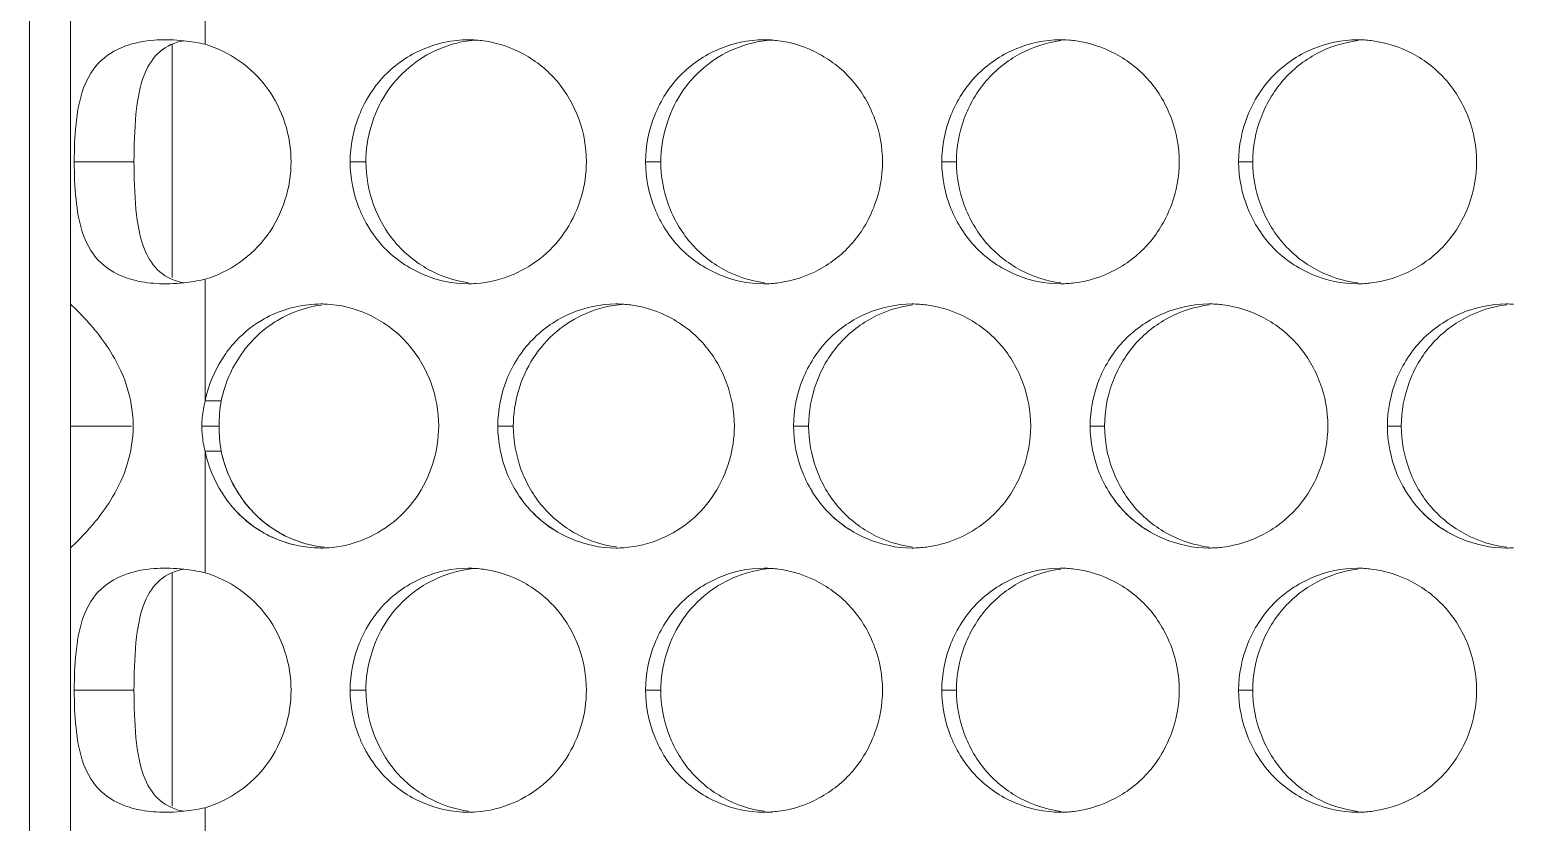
# Model space of a CAD drawing. Header units: millimetres. Extents: x 1177 to 4147, y 93 to 2194.
# Drawn here: x 1597.49 to 1633.95, y 1609.16 to 1628.65 of the extents above; entities that cross this region are included whole.
import ezdxf

# ---------------------------------------------------------------- set-up
doc = ezdxf.new("R2010")
doc.units = ezdxf.units.MM
doc.header["$LTSCALE"] = 0.1
doc.layers.get('0').update_dxf_attribs({"lineweight": 13})
doc.layers.add('标注', color=251, linetype='Continuous', lineweight=9)

msp = doc.modelspace()

# ---------------------------------------------------------------- linework, layer by layer
for p, q in [((1597.49, 1344.895), (1597.49, 1918.895)), ((1601.804, 1628.287), (1601.804, 1631.274)), ((1598.49, 1621.904), (1598.49, 1628.895)), ((1601.804, 1619.526), (1601.804, 1622.512)), ((1598.49, 1621.904), (1598.49, 1615.905)), ((1598.49, 1621.904), (1598.49, 1615.905)), ((1601.804, 1615.296), (1601.804, 1618.283)), ((1601.804, 1615.296), (1601.804, 1618.283)), ((1598.49, 1348.895), (1598.49, 1615.905)), ((1598.49, 1608.914), (1598.49, 1615.905)), ((1601.804, 1606.534), (1601.804, 1609.522)), ((1601.804, 1606.535), (1601.804, 1609.522))]:
    msp.add_line(p, q)
msp.add_arc((1812.49, 1686.895), 196.75, 204.56225, 43.01001)
at = {"layer": '标注'}
for p, q in [((1600.99, 1628.287), (1600.99, 1622.553)), ((1600.054, 1625.4), (1598.586, 1625.4)), ((1605.754, 1625.4), (1605.365, 1625.4)), ((1605.754, 1625.4), (1605.365, 1625.4)), ((1613.002, 1625.4), (1612.627, 1625.4)), ((1620.268, 1625.4), (1619.907, 1625.4)), ((1627.551, 1625.4), (1627.203, 1625.4)), ((1602.199, 1619.526), (1601.804, 1619.526)), ((1602.199, 1619.526), (1601.804, 1619.526)), ((1599.99, 1618.904), (1598.49, 1618.904)), ((1599.99, 1618.904), (1598.49, 1618.904)), ((1602.145, 1618.904), (1601.723, 1618.904)), ((1602.145, 1618.904), (1601.723, 1618.904)), ((1609.376, 1618.904), (1608.994, 1618.904)), ((1609.376, 1618.904), (1608.994, 1618.904)), ((1616.633, 1618.904), (1616.265, 1618.904)), ((1616.633, 1618.904), (1616.265, 1618.904)), ((1623.907, 1618.904), (1623.553, 1618.904)), ((1623.907, 1618.904), (1623.553, 1618.904)), ((1631.199, 1618.904), (1630.858, 1618.904)), ((1631.199, 1618.904), (1630.858, 1618.904)), ((1602.199, 1618.283), (1601.804, 1618.283)), ((1602.199, 1618.283), (1601.804, 1618.283)), ((1600.99, 1615.296), (1600.99, 1609.563)), ((1600.054, 1612.409), (1598.586, 1612.409)), ((1605.754, 1612.409), (1605.365, 1612.409)), ((1605.754, 1612.409), (1605.365, 1612.409)), ((1613.002, 1612.409), (1612.627, 1612.409)), ((1620.268, 1612.409), (1619.907, 1612.409)), ((1627.551, 1612.409), (1627.203, 1612.409))]:
    msp.add_line(p, q, dxfattribs=at)
for centre, radius, start, end in [((1600.787, 1623.832), 4.569, 80.5968, 83.849), ((1600.764, 1623.691), 4.712, 77.2525, 80.6025), ((1608.267, 1625.71), 2.69, 85.8545, 89.9907), ((1608.267, 1625.71), 2.69, 85.8545, 89.9907), ((1608.263, 1625.646), 2.754, 82.091, 85.8551), ((1608.263, 1625.646), 2.754, 82.091, 85.8551), ((1615.536, 1625.698), 2.702, 86.0214, 89.9914), ((1615.532, 1625.636), 2.763, 82.4057, 86.0221), ((1622.823, 1625.686), 2.713, 86.1865, 89.9921), ((1622.819, 1625.627), 2.773, 82.7173, 86.1871), ((1630.126, 1625.676), 2.724, 86.3499, 89.9928), ((1630.122, 1625.619), 2.781, 83.026, 86.3504), ((1600.787, 1626.967), 4.569, 276.151, 279.4032), ((1600.764, 1627.108), 4.712, 279.3975, 282.7475), ((1608.267, 1625.09), 2.69, 270.0093, 274.1455), ((1608.267, 1625.09), 2.69, 270.0093, 274.1455), ((1615.536, 1625.101), 2.702, 270.0086, 273.9786), ((1615.532, 1625.163), 2.763, 273.9779, 277.5943), ((1622.823, 1625.113), 2.713, 270.0079, 273.8135), ((1622.819, 1625.172), 2.773, 273.8129, 277.2827), ((1630.126, 1625.124), 2.724, 270.0072, 273.6501), ((1630.122, 1625.181), 2.781, 273.6496, 276.974), ((1604.65, 1619.102), 2.802, 90.0177, 96.4449), ((1604.65, 1619.102), 2.802, 90.0177, 96.4449), ((1604.649, 1619.157), 2.747, 88.1301, 90.0018), ((1604.649, 1619.157), 2.747, 88.1301, 90.0018), ((1604.651, 1619.202), 2.702, 81.8471, 88.1347), ((1604.651, 1619.202), 2.702, 81.8471, 88.1347), ((1611.9, 1619.208), 2.696, 85.9382, 89.991), ((1611.9, 1619.208), 2.696, 85.9382, 89.991), ((1611.895, 1619.146), 2.759, 82.2487, 85.9388), ((1611.895, 1619.146), 2.759, 82.2487, 85.9388), ((1619.177, 1619.197), 2.708, 86.1042, 89.9918), ((1619.177, 1619.197), 2.708, 86.1042, 89.9918), ((1619.173, 1619.136), 2.768, 82.5618, 86.1048), ((1619.173, 1619.136), 2.768, 82.5618, 86.1048), ((1626.472, 1619.186), 2.719, 86.2684, 89.9925), ((1626.472, 1619.186), 2.719, 86.2684, 89.9925), ((1626.469, 1619.128), 2.777, 82.872, 86.269), ((1626.469, 1619.128), 2.777, 82.872, 86.269), ((1633.784, 1619.175), 2.729, 86.4309, 89.9931), ((1633.784, 1619.175), 2.729, 86.4309, 89.9931), ((1604.167, 1618.901), 2.444, 165.1989, 175.0623), ((1604.167, 1618.901), 2.444, 165.1989, 175.0623), ((1604.723, 1618.929), 2.979, 165.4586, 168.4449), ((1604.723, 1618.929), 2.979, 165.4586, 168.4449), ((1605.733, 1618.906), 3.588, 170.0517, 180.0201), ((1605.733, 1618.906), 3.588, 170.0517, 180.0201), ((1604.141, 1618.904), 2.418, 175.0848, 179.9974), ((1604.141, 1618.904), 2.418, 175.0848, 179.9974), ((1604.15, 1618.905), 2.428, 180.0174, 189.8517), ((1604.15, 1618.905), 2.428, 180.0174, 189.8517), ((1605.733, 1618.903), 3.588, 179.9799, 189.9483), ((1605.733, 1618.903), 3.588, 179.9799, 189.9483), ((1604.173, 1618.909), 2.451, 189.8577, 194.7995), ((1604.173, 1618.909), 2.451, 189.8577, 194.7995), ((1604.723, 1618.88), 2.979, 191.5551, 194.5414), ((1604.723, 1618.88), 2.979, 191.5551, 194.5414), ((1604.65, 1618.707), 2.802, 263.5551, 269.9823), ((1604.65, 1618.707), 2.802, 263.5551, 269.9823), ((1604.649, 1618.652), 2.747, 269.9982, 271.8699), ((1604.649, 1618.652), 2.747, 269.9982, 271.8699), ((1611.9, 1618.6), 2.696, 270.009, 274.0618), ((1611.9, 1618.6), 2.696, 270.009, 274.0618), ((1619.177, 1618.612), 2.708, 270.0082, 273.8958), ((1619.177, 1618.612), 2.708, 270.0082, 273.8958), ((1619.173, 1618.672), 2.768, 273.8952, 277.4382), ((1619.173, 1618.672), 2.768, 273.8952, 277.4382), ((1626.472, 1618.623), 2.719, 270.0075, 273.7316), ((1626.472, 1618.623), 2.719, 270.0075, 273.7316), ((1626.469, 1618.681), 2.777, 273.731, 277.128), ((1626.469, 1618.681), 2.777, 273.731, 277.128), ((1633.784, 1618.634), 2.729, 270.0069, 273.5691), ((1633.784, 1618.634), 2.729, 270.0069, 273.5691), ((1600.787, 1610.842), 4.569, 80.5968, 83.849), ((1600.764, 1610.701), 4.712, 77.2525, 80.6025), ((1608.267, 1612.719), 2.69, 85.8545, 89.9907), ((1608.267, 1612.719), 2.69, 85.8545, 89.9907), ((1608.263, 1612.655), 2.754, 82.091, 85.8551), ((1608.263, 1612.655), 2.754, 82.091, 85.8551), ((1615.536, 1612.707), 2.702, 86.0214, 89.9914), ((1615.532, 1612.646), 2.763, 82.4057, 86.0221), ((1622.823, 1612.696), 2.713, 86.1865, 89.9921), ((1622.819, 1612.637), 2.773, 82.7173, 86.1871), ((1630.126, 1612.685), 2.724, 86.3499, 89.9928), ((1630.122, 1612.628), 2.781, 83.026, 86.3504), ((1600.764, 1614.118), 4.712, 279.3975, 282.7475), ((1600.787, 1613.977), 4.569, 276.151, 279.4032), ((1608.267, 1612.099), 2.69, 270.0093, 274.1455), ((1608.267, 1612.099), 2.69, 270.0093, 274.1455), ((1615.536, 1612.111), 2.702, 270.0086, 273.9786), ((1615.532, 1612.173), 2.763, 273.9779, 277.5943), ((1622.823, 1612.122), 2.713, 270.0079, 273.8135), ((1622.819, 1612.182), 2.773, 273.8129, 277.2827), ((1630.126, 1612.133), 2.724, 270.0072, 273.6501), ((1630.122, 1612.19), 2.781, 273.6496, 276.974)]:
    msp.add_arc(centre, radius, start, end, dxfattribs=at)
msp.add_spline([(2027.49, 1819.182), (1864.296, 1806.369), (1766.772, 1737.15), (1658.757, 1615.796), (1597.49, 1595.163)], degree=3, dxfattribs=at)
for points, knots in [([(1599.826, 1628.238), (1599.583, 1628.148), (1599.114, 1627.861), (1598.865, 1627.373), (1598.783, 1627.119)], [0, 0, 0, 0, 0.492021, 1, 1, 1, 1]), ([(1600.826, 1628.399), (1600.735, 1628.399), (1600.397, 1628.387), (1600.058, 1628.324), (1599.826, 1628.238)], [0, 0, 0, 0, 0.267795, 1, 1, 1, 1]), ([(1601.27, 1628.375), (1601.061, 1628.337), (1600.65, 1628.155), (1600.412, 1627.782), (1600.329, 1627.589)], [0, 0, 0, 0, 0.503158, 1, 1, 1, 1]), ([(1601.276, 1628.375), (1601.163, 1628.387), (1601.013, 1628.397), (1600.863, 1628.399), (1600.826, 1628.399)], [0, 0, 0, 0, 0.755047, 1, 1, 1, 1]), ([(1603.915, 1625.4), (1603.915, 1626.034), (1603.512, 1627.326), (1602.401, 1628.112), (1601.804, 1628.287)], [0, 0, 0, 0, 0.504977, 1, 1, 1, 1]), ([(1607.544, 1628.168), (1607.281, 1628.056), (1606.782, 1627.75), (1606.016, 1626.871), (1605.754, 1625.979), (1605.754, 1625.4)], [0, 0, 0, 0, 0.248013, 0.497923, 1, 1, 1, 1]), ([(1607.544, 1628.168), (1607.281, 1628.056), (1606.782, 1627.75), (1606.016, 1626.871), (1605.754, 1625.979), (1605.754, 1625.4)], [0, 0, 0, 0, 0.248013, 0.497923, 1, 1, 1, 1]), ([(1611.173, 1625.4), (1611.173, 1625.758), (1611.042, 1626.476), (1610.504, 1627.419), (1609.667, 1628.098), (1608.987, 1628.326), (1608.642, 1628.374)], [0, 0, 0, 0, 0.253482, 0.504988, 0.753424, 1, 1, 1, 1]), ([(1611.173, 1625.4), (1611.173, 1625.758), (1611.042, 1626.476), (1610.504, 1627.419), (1609.667, 1628.098), (1608.987, 1628.326), (1608.642, 1628.374)], [0, 0, 0, 0, 0.253482, 0.504988, 0.753424, 1, 1, 1, 1]), ([(1614.797, 1628.168), (1614.533, 1628.056), (1614.033, 1627.75), (1613.266, 1626.871), (1613.002, 1625.979), (1613.002, 1625.4)], [0, 0, 0, 0, 0.248254, 0.498229, 1, 1, 1, 1]), ([(1618.449, 1625.4), (1618.449, 1625.759), (1618.316, 1626.48), (1617.773, 1627.425), (1616.929, 1628.104), (1616.244, 1628.329), (1615.897, 1628.376)], [0, 0, 0, 0, 0.253244, 0.50463, 0.753161, 1, 1, 1, 1]), ([(1622.832, 1628.377), (1622.484, 1628.333), (1621.796, 1628.11), (1620.947, 1627.431), (1620.401, 1626.483), (1620.268, 1625.76), (1620.268, 1625.4)], [0, 0, 0, 0, 0.246854, 0.49534, 0.746704, 1, 1, 1, 1]), ([(1625.742, 1625.4), (1625.742, 1625.76), (1625.608, 1626.484), (1625.06, 1627.432), (1624.209, 1628.11), (1623.52, 1628.333), (1623.17, 1628.377)], [0, 0, 0, 0, 0.253013, 0.504283, 0.752908, 1, 1, 1, 1]), ([(1630.135, 1628.379), (1629.784, 1628.336), (1629.092, 1628.115), (1628.237, 1627.437), (1627.686, 1626.487), (1627.551, 1625.761), (1627.551, 1625.4)], [0, 0, 0, 0, 0.247099, 0.495678, 0.74693, 1, 1, 1, 1]), ([(1633.052, 1625.4), (1633.052, 1625.761), (1632.917, 1626.488), (1632.364, 1627.438), (1631.506, 1628.116), (1630.811, 1628.336), (1630.46, 1628.379)], [0, 0, 0, 0, 0.252789, 0.503949, 0.752665, 1, 1, 1, 1]), ([(1600.329, 1627.589), (1600.192, 1627.27), (1600.075, 1626.526), (1600.054, 1625.791), (1600.054, 1625.4)], [0, 0, 0, 0, 0.47064, 1, 1, 1, 1]), ([(1606.214, 1627.52), (1606.013, 1627.312), (1605.785, 1626.99), (1605.625, 1626.637), (1605.589, 1626.547)], [0, 0, 0, 0, 0.747989, 1, 1, 1, 1]), ([(1606.214, 1627.52), (1606.013, 1627.312), (1605.785, 1626.99), (1605.625, 1626.637), (1605.589, 1626.547)], [0, 0, 0, 0, 0.747989, 1, 1, 1, 1]), ([(1598.783, 1627.119), (1598.701, 1626.862), (1598.607, 1626.286), (1598.586, 1625.708), (1598.586, 1625.4)], [0, 0, 0, 0, 0.466285, 1, 1, 1, 1]), ([(1598.586, 1625.4), (1598.586, 1625.091), (1598.607, 1624.513), (1598.701, 1623.937), (1598.783, 1623.68)], [0, 0, 0, 0, 0.533715, 1, 1, 1, 1]), ([(1600.054, 1625.4), (1600.054, 1625.009), (1600.075, 1624.274), (1600.192, 1623.529), (1600.329, 1623.21)], [0, 0, 0, 0, 0.52936, 1, 1, 1, 1]), ([(1601.804, 1622.512), (1602.401, 1622.687), (1603.512, 1623.473), (1603.915, 1624.765), (1603.915, 1625.4)], [0, 0, 0, 0, 0.495023, 1, 1, 1, 1]), ([(1605.754, 1625.4), (1605.754, 1625.042), (1605.885, 1624.324), (1606.42, 1623.381), (1607.254, 1622.701), (1607.933, 1622.474), (1608.277, 1622.426)], [0, 0, 0, 0, 0.253771, 0.505372, 0.753666, 1, 1, 1, 1]), ([(1605.754, 1625.4), (1605.754, 1625.042), (1605.885, 1624.324), (1606.42, 1623.381), (1607.254, 1622.701), (1607.933, 1622.474), (1608.277, 1622.426)], [0, 0, 0, 0, 0.253771, 0.505372, 0.753666, 1, 1, 1, 1]), ([(1609.378, 1622.631), (1609.642, 1622.744), (1610.142, 1623.05), (1610.909, 1623.928), (1611.173, 1624.82), (1611.173, 1625.4)], [0, 0, 0, 0, 0.248275, 0.498285, 1, 1, 1, 1]), ([(1609.378, 1622.631), (1609.642, 1622.744), (1610.142, 1623.05), (1610.909, 1623.928), (1611.173, 1624.82), (1611.173, 1625.4)], [0, 0, 0, 0, 0.248275, 0.498285, 1, 1, 1, 1]), ([(1613.002, 1625.4), (1613.002, 1625.04), (1613.134, 1624.32), (1613.675, 1623.375), (1614.516, 1622.695), (1615.2, 1622.47), (1615.546, 1622.424)], [0, 0, 0, 0, 0.253529, 0.50501, 0.753401, 1, 1, 1, 1]), ([(1615.897, 1622.424), (1616.244, 1622.47), (1616.929, 1622.695), (1617.773, 1623.374), (1618.316, 1624.32), (1618.449, 1625.04), (1618.449, 1625.4)], [0, 0, 0, 0, 0.246839, 0.49537, 0.746756, 1, 1, 1, 1]), ([(1620.268, 1625.4), (1620.268, 1625.039), (1620.401, 1624.316), (1620.947, 1623.368), (1621.796, 1622.69), (1622.484, 1622.467), (1622.832, 1622.422)], [0, 0, 0, 0, 0.253296, 0.50466, 0.753146, 1, 1, 1, 1]), ([(1623.17, 1622.422), (1623.52, 1622.466), (1624.209, 1622.689), (1625.06, 1623.367), (1625.608, 1624.316), (1625.742, 1625.039), (1625.742, 1625.4)], [0, 0, 0, 0, 0.247092, 0.495717, 0.746987, 1, 1, 1, 1]), ([(1627.551, 1625.4), (1627.551, 1625.038), (1627.686, 1624.312), (1628.237, 1623.362), (1629.092, 1622.684), (1629.784, 1622.463), (1630.135, 1622.42)], [0, 0, 0, 0, 0.25307, 0.504322, 0.752901, 1, 1, 1, 1]), ([(1630.46, 1622.42), (1630.811, 1622.463), (1631.506, 1622.684), (1632.364, 1623.361), (1632.917, 1624.312), (1633.052, 1625.038), (1633.052, 1625.4)], [0, 0, 0, 0, 0.247335, 0.496051, 0.747211, 1, 1, 1, 1]), ([(1605.589, 1624.252), (1605.625, 1624.162), (1605.785, 1623.81), (1606.013, 1623.487), (1606.214, 1623.279)], [0, 0, 0, 0, 0.252011, 1, 1, 1, 1]), ([(1605.589, 1624.252), (1605.625, 1624.162), (1605.785, 1623.81), (1606.013, 1623.487), (1606.214, 1623.279)], [0, 0, 0, 0, 0.252011, 1, 1, 1, 1]), ([(1598.783, 1623.68), (1598.865, 1623.426), (1599.114, 1622.938), (1599.583, 1622.651), (1599.826, 1622.561)], [0, 0, 0, 0, 0.507979, 1, 1, 1, 1]), ([(1600.329, 1623.21), (1600.412, 1623.017), (1600.65, 1622.644), (1601.061, 1622.462), (1601.27, 1622.424)], [0, 0, 0, 0, 0.496842, 1, 1, 1, 1]), ([(1600.063, 1622.488), (1600.122, 1622.473), (1600.373, 1622.419), (1600.631, 1622.4), (1600.826, 1622.4)], [0, 0, 0, 0, 0.237726, 1, 1, 1, 1]), ([(1600.826, 1622.4), (1600.863, 1622.4), (1601.013, 1622.402), (1601.163, 1622.412), (1601.276, 1622.424)], [0, 0, 0, 0, 0.244953, 1, 1, 1, 1]), ([(1599.529, 1620.648), (1599.415, 1620.841), (1599.231, 1621.102), (1598.975, 1621.406), (1598.816, 1621.58), (1598.684, 1621.714), (1598.593, 1621.802), (1598.54, 1621.854), (1598.513, 1621.879), (1598.501, 1621.895), (1598.49, 1621.902), (1598.49, 1621.904)], [0, 0, 0, 0, 0.411334, 0.583273, 0.72846, 0.84462, 0.929419, 0.959592, 0.981476, 0.994971, 1, 1, 1, 1]), ([(1599.529, 1620.648), (1599.415, 1620.841), (1599.231, 1621.102), (1598.975, 1621.406), (1598.816, 1621.58), (1598.684, 1621.714), (1598.593, 1621.802), (1598.54, 1621.854), (1598.513, 1621.879), (1598.501, 1621.895), (1598.49, 1621.902), (1598.49, 1621.904)], [0, 0, 0, 0, 0.411334, 0.583273, 0.72846, 0.84462, 0.929419, 0.959592, 0.981476, 0.994971, 1, 1, 1, 1]), ([(1607.542, 1618.904), (1607.542, 1619.261), (1607.413, 1619.975), (1606.879, 1620.915), (1606.051, 1621.595), (1605.377, 1621.827), (1605.034, 1621.876)], [0, 0, 0, 0, 0.253589, 0.505104, 0.753724, 1, 1, 1, 1]), ([(1607.542, 1618.904), (1607.542, 1619.261), (1607.413, 1619.975), (1606.879, 1620.915), (1606.051, 1621.595), (1605.377, 1621.827), (1605.034, 1621.876)], [0, 0, 0, 0, 0.253589, 0.505104, 0.753724, 1, 1, 1, 1]), ([(1611.168, 1621.673), (1610.905, 1621.56), (1610.405, 1621.255), (1609.639, 1620.376), (1609.376, 1619.484), (1609.376, 1618.904)], [0, 0, 0, 0, 0.248135, 0.498077, 1, 1, 1, 1]), ([(1611.168, 1621.673), (1610.905, 1621.56), (1610.405, 1621.255), (1609.639, 1620.376), (1609.376, 1619.484), (1609.376, 1618.904)], [0, 0, 0, 0, 0.248135, 0.498077, 1, 1, 1, 1]), ([(1614.809, 1618.904), (1614.809, 1619.263), (1614.677, 1619.983), (1614.136, 1620.927), (1613.296, 1621.606), (1612.613, 1621.832), (1612.267, 1621.879)], [0, 0, 0, 0, 0.253362, 0.504807, 0.753291, 1, 1, 1, 1]), ([(1614.809, 1618.904), (1614.809, 1619.263), (1614.677, 1619.983), (1614.136, 1620.927), (1613.296, 1621.606), (1612.613, 1621.832), (1612.267, 1621.879)], [0, 0, 0, 0, 0.253362, 0.504807, 0.753291, 1, 1, 1, 1]), ([(1619.187, 1621.881), (1618.839, 1621.836), (1618.154, 1621.612), (1617.309, 1620.933), (1616.766, 1619.986), (1616.633, 1619.264), (1616.633, 1618.904)], [0, 0, 0, 0, 0.246727, 0.495166, 0.746588, 1, 1, 1, 1]), ([(1619.187, 1621.881), (1618.839, 1621.836), (1618.154, 1621.612), (1617.309, 1620.933), (1616.766, 1619.986), (1616.633, 1619.264), (1616.633, 1618.904)], [0, 0, 0, 0, 0.246727, 0.495166, 0.746588, 1, 1, 1, 1]), ([(1622.094, 1618.904), (1622.094, 1619.264), (1621.96, 1619.986), (1621.415, 1620.933), (1620.567, 1621.612), (1619.88, 1621.836), (1619.532, 1621.881)], [0, 0, 0, 0, 0.253127, 0.504455, 0.753033, 1, 1, 1, 1]), ([(1622.094, 1618.904), (1622.094, 1619.264), (1621.96, 1619.986), (1621.415, 1620.933), (1620.567, 1621.612), (1619.88, 1621.836), (1619.532, 1621.881)], [0, 0, 0, 0, 0.253127, 0.504455, 0.753033, 1, 1, 1, 1]), ([(1626.481, 1621.883), (1626.132, 1621.839), (1625.442, 1621.617), (1624.59, 1620.939), (1624.041, 1619.99), (1623.907, 1619.265), (1623.907, 1618.904)], [0, 0, 0, 0, 0.246977, 0.49551, 0.746818, 1, 1, 1, 1]), ([(1626.481, 1621.883), (1626.132, 1621.839), (1625.442, 1621.617), (1624.59, 1620.939), (1624.041, 1619.99), (1623.907, 1619.265), (1623.907, 1618.904)], [0, 0, 0, 0, 0.246977, 0.49551, 0.746818, 1, 1, 1, 1]), ([(1629.395, 1618.904), (1629.395, 1619.266), (1629.261, 1619.99), (1628.71, 1620.94), (1627.855, 1621.618), (1627.163, 1621.839), (1626.813, 1621.883)], [0, 0, 0, 0, 0.2529, 0.504114, 0.752785, 1, 1, 1, 1]), ([(1629.395, 1618.904), (1629.395, 1619.266), (1629.261, 1619.99), (1628.71, 1620.94), (1627.855, 1621.618), (1627.163, 1621.839), (1626.813, 1621.883)], [0, 0, 0, 0, 0.2529, 0.504114, 0.752785, 1, 1, 1, 1]), ([(1633.793, 1621.885), (1633.441, 1621.843), (1632.746, 1621.623), (1631.887, 1620.945), (1631.334, 1619.994), (1631.199, 1619.267), (1631.199, 1618.904)], [0, 0, 0, 0, 0.247217, 0.495842, 0.747041, 1, 1, 1, 1]), ([(1633.793, 1621.885), (1633.441, 1621.843), (1632.746, 1621.623), (1631.887, 1620.945), (1631.334, 1619.994), (1631.199, 1619.267), (1631.199, 1618.904)], [0, 0, 0, 0, 0.247217, 0.495842, 0.747041, 1, 1, 1, 1]), ([(1603.581, 1621.501), (1603.231, 1621.293), (1602.616, 1620.708), (1602.282, 1619.931), (1602.199, 1619.526)], [0, 0, 0, 0, 0.496153, 1, 1, 1, 1]), ([(1603.581, 1621.501), (1603.231, 1621.293), (1602.616, 1620.708), (1602.282, 1619.931), (1602.199, 1619.526)], [0, 0, 0, 0, 0.496153, 1, 1, 1, 1]), ([(1603.188, 1621.5), (1602.924, 1621.344), (1602.605, 1621.073), (1602.353, 1620.749), (1602.294, 1620.664)], [0, 0, 0, 0, 0.747671, 1, 1, 1, 1]), ([(1603.188, 1621.5), (1602.924, 1621.344), (1602.605, 1621.073), (1602.353, 1620.749), (1602.294, 1620.664)], [0, 0, 0, 0, 0.747671, 1, 1, 1, 1]), ([(1600.034, 1618.904), (1600.034, 1619.221), (1599.936, 1619.835), (1599.678, 1620.395), (1599.529, 1620.648)], [0, 0, 0, 0, 0.519273, 1, 1, 1, 1]), ([(1600.034, 1618.904), (1600.034, 1619.221), (1599.936, 1619.835), (1599.678, 1620.395), (1599.529, 1620.648)], [0, 0, 0, 0, 0.519273, 1, 1, 1, 1]), ([(1599.529, 1617.161), (1599.678, 1617.414), (1599.936, 1617.973), (1600.034, 1618.587), (1600.034, 1618.904)], [0, 0, 0, 0, 0.480727, 1, 1, 1, 1]), ([(1599.529, 1617.161), (1599.678, 1617.414), (1599.936, 1617.973), (1600.034, 1618.587), (1600.034, 1618.904)], [0, 0, 0, 0, 0.480727, 1, 1, 1, 1]), ([(1605.535, 1616.053), (1605.824, 1616.151), (1606.377, 1616.443), (1607.244, 1617.333), (1607.542, 1618.288), (1607.542, 1618.904)], [0, 0, 0, 0, 0.248219, 0.498355, 1, 1, 1, 1]), ([(1605.535, 1616.053), (1605.824, 1616.151), (1606.377, 1616.443), (1607.244, 1617.333), (1607.542, 1618.288), (1607.542, 1618.904)], [0, 0, 0, 0, 0.248219, 0.498355, 1, 1, 1, 1]), ([(1609.376, 1618.904), (1609.376, 1618.546), (1609.507, 1617.827), (1610.045, 1616.883), (1610.883, 1616.203), (1611.564, 1615.977), (1611.909, 1615.93)], [0, 0, 0, 0, 0.253649, 0.50519, 0.753532, 1, 1, 1, 1]), ([(1609.376, 1618.904), (1609.376, 1618.546), (1609.507, 1617.827), (1610.045, 1616.883), (1610.883, 1616.203), (1611.564, 1615.977), (1611.909, 1615.93)], [0, 0, 0, 0, 0.253649, 0.50519, 0.753532, 1, 1, 1, 1]), ([(1613.012, 1616.136), (1613.275, 1616.249), (1613.776, 1616.555), (1614.545, 1617.433), (1614.809, 1618.325), (1614.809, 1618.904)], [0, 0, 0, 0, 0.248395, 0.498438, 1, 1, 1, 1]), ([(1613.012, 1616.136), (1613.275, 1616.249), (1613.776, 1616.555), (1614.545, 1617.433), (1614.809, 1618.325), (1614.809, 1618.904)], [0, 0, 0, 0, 0.248395, 0.498438, 1, 1, 1, 1]), ([(1616.633, 1618.904), (1616.633, 1618.545), (1616.766, 1617.823), (1617.309, 1616.876), (1618.154, 1616.197), (1618.839, 1615.973), (1619.187, 1615.928)], [0, 0, 0, 0, 0.253412, 0.504834, 0.753273, 1, 1, 1, 1]), ([(1616.633, 1618.904), (1616.633, 1618.545), (1616.766, 1617.823), (1617.309, 1616.876), (1618.154, 1616.197), (1618.839, 1615.973), (1619.187, 1615.928)], [0, 0, 0, 0, 0.253412, 0.504834, 0.753273, 1, 1, 1, 1]), ([(1619.532, 1615.928), (1619.88, 1615.973), (1620.567, 1616.197), (1621.415, 1616.875), (1621.96, 1617.822), (1622.094, 1618.544), (1622.094, 1618.904)], [0, 0, 0, 0, 0.246967, 0.495545, 0.746873, 1, 1, 1, 1]), ([(1619.532, 1615.928), (1619.88, 1615.973), (1620.567, 1616.197), (1621.415, 1616.875), (1621.96, 1617.822), (1622.094, 1618.544), (1622.094, 1618.904)], [0, 0, 0, 0, 0.246967, 0.495545, 0.746873, 1, 1, 1, 1]), ([(1623.907, 1618.904), (1623.907, 1618.543), (1624.041, 1617.819), (1624.59, 1616.87), (1625.442, 1616.192), (1626.132, 1615.97), (1626.481, 1615.926)], [0, 0, 0, 0, 0.253182, 0.50449, 0.753023, 1, 1, 1, 1]), ([(1623.907, 1618.904), (1623.907, 1618.543), (1624.041, 1617.819), (1624.59, 1616.87), (1625.442, 1616.192), (1626.132, 1615.97), (1626.481, 1615.926)], [0, 0, 0, 0, 0.253182, 0.50449, 0.753023, 1, 1, 1, 1]), ([(1626.813, 1615.926), (1627.163, 1615.97), (1627.855, 1616.191), (1628.71, 1616.869), (1629.261, 1617.818), (1629.395, 1618.543), (1629.395, 1618.904)], [0, 0, 0, 0, 0.247215, 0.495886, 0.7471, 1, 1, 1, 1]), ([(1626.813, 1615.926), (1627.163, 1615.97), (1627.855, 1616.191), (1628.71, 1616.869), (1629.261, 1617.818), (1629.395, 1618.543), (1629.395, 1618.904)], [0, 0, 0, 0, 0.247215, 0.495886, 0.7471, 1, 1, 1, 1]), ([(1631.199, 1618.904), (1631.199, 1618.542), (1631.334, 1617.815), (1631.887, 1616.864), (1632.746, 1616.186), (1633.441, 1615.966), (1633.793, 1615.924)], [0, 0, 0, 0, 0.252959, 0.504158, 0.752783, 1, 1, 1, 1]), ([(1631.199, 1618.904), (1631.199, 1618.542), (1631.334, 1617.815), (1631.887, 1616.864), (1632.746, 1616.186), (1633.441, 1615.966), (1633.793, 1615.924)], [0, 0, 0, 0, 0.252959, 0.504158, 0.752783, 1, 1, 1, 1]), ([(1602.199, 1618.283), (1602.322, 1617.683), (1602.801, 1616.811), (1603.828, 1616.123), (1604.425, 1615.957), (1604.726, 1615.923)], [0, 0, 0, 0, 0.502195, 0.75184, 1, 1, 1, 1]), ([(1602.199, 1618.283), (1602.282, 1617.878), (1602.616, 1617.101), (1603.231, 1616.516), (1603.581, 1616.308)], [0, 0, 0, 0, 0.503847, 1, 1, 1, 1]), ([(1609.218, 1617.757), (1609.362, 1617.399), (1609.783, 1616.73), (1610.438, 1616.286), (1610.789, 1616.136)], [0, 0, 0, 0, 0.502933, 1, 1, 1, 1]), ([(1616.489, 1617.757), (1616.633, 1617.399), (1617.056, 1616.73), (1617.712, 1616.286), (1618.064, 1616.136)], [0, 0, 0, 0, 0.5027, 1, 1, 1, 1]), ([(1623.778, 1617.757), (1623.922, 1617.399), (1624.347, 1616.73), (1625.004, 1616.286), (1625.356, 1616.136)], [0, 0, 0, 0, 0.502476, 1, 1, 1, 1]), ([(1631.083, 1617.757), (1631.228, 1617.398), (1631.654, 1616.729), (1632.312, 1616.286), (1632.665, 1616.136)], [0, 0, 0, 0, 0.502261, 1, 1, 1, 1]), ([(1598.49, 1615.905), (1598.49, 1615.907), (1598.501, 1615.914), (1598.513, 1615.93), (1598.54, 1615.954), (1598.593, 1616.007), (1598.684, 1616.095), (1598.816, 1616.229), (1598.975, 1616.403), (1599.231, 1616.707), (1599.415, 1616.968), (1599.529, 1617.161)], [0, 0, 0, 0, 0.005029, 0.018524, 0.040408, 0.070581, 0.15538, 0.27154, 0.416727, 0.588666, 1, 1, 1, 1]), ([(1598.49, 1615.905), (1598.49, 1615.907), (1598.501, 1615.914), (1598.513, 1615.93), (1598.54, 1615.954), (1598.593, 1616.007), (1598.684, 1616.095), (1598.816, 1616.229), (1598.975, 1616.403), (1599.231, 1616.707), (1599.415, 1616.968), (1599.529, 1617.161)], [0, 0, 0, 0, 0.005029, 0.018524, 0.040408, 0.070581, 0.15538, 0.27154, 0.416727, 0.588666, 1, 1, 1, 1]), ([(1602.294, 1617.145), (1602.528, 1616.811), (1603.137, 1616.232), (1603.934, 1615.968), (1604.336, 1615.923)], [0, 0, 0, 0, 0.502556, 1, 1, 1, 1]), ([(1602.294, 1617.145), (1602.353, 1617.06), (1602.605, 1616.736), (1602.924, 1616.465), (1603.188, 1616.309)], [0, 0, 0, 0, 0.252329, 1, 1, 1, 1]), ([(1600.826, 1615.409), (1600.735, 1615.409), (1600.397, 1615.397), (1600.058, 1615.334), (1599.826, 1615.248)], [0, 0, 0, 0, 0.267795, 1, 1, 1, 1]), ([(1601.27, 1615.385), (1601.061, 1615.346), (1600.65, 1615.165), (1600.412, 1614.792), (1600.329, 1614.599)], [0, 0, 0, 0, 0.503158, 1, 1, 1, 1]), ([(1601.276, 1615.384), (1601.163, 1615.397), (1601.013, 1615.407), (1600.863, 1615.409), (1600.826, 1615.409)], [0, 0, 0, 0, 0.755047, 1, 1, 1, 1]), ([(1611.173, 1612.409), (1611.173, 1612.767), (1611.042, 1613.485), (1610.504, 1614.429), (1609.667, 1615.108), (1608.987, 1615.335), (1608.642, 1615.383)], [0, 0, 0, 0, 0.253482, 0.504988, 0.753424, 1, 1, 1, 1]), ([(1611.173, 1612.409), (1611.173, 1612.767), (1611.042, 1613.485), (1610.504, 1614.429), (1609.667, 1615.108), (1608.987, 1615.335), (1608.642, 1615.383)], [0, 0, 0, 0, 0.253482, 0.504988, 0.753424, 1, 1, 1, 1]), ([(1618.449, 1612.409), (1618.449, 1612.769), (1618.316, 1613.489), (1617.773, 1614.435), (1616.929, 1615.114), (1616.244, 1615.339), (1615.897, 1615.385)], [0, 0, 0, 0, 0.253244, 0.50463, 0.753161, 1, 1, 1, 1]), ([(1622.832, 1615.387), (1622.484, 1615.342), (1621.796, 1615.119), (1620.947, 1614.441), (1620.401, 1613.493), (1620.268, 1612.77), (1620.268, 1612.409)], [0, 0, 0, 0, 0.246854, 0.49534, 0.746704, 1, 1, 1, 1]), ([(1625.742, 1612.409), (1625.742, 1612.77), (1625.608, 1613.493), (1625.06, 1614.441), (1624.209, 1615.12), (1623.52, 1615.342), (1623.17, 1615.387)], [0, 0, 0, 0, 0.253013, 0.504283, 0.752908, 1, 1, 1, 1]), ([(1630.135, 1615.389), (1629.784, 1615.346), (1629.092, 1615.125), (1628.237, 1614.447), (1627.686, 1613.497), (1627.551, 1612.771), (1627.551, 1612.409)], [0, 0, 0, 0, 0.247099, 0.495678, 0.74693, 1, 1, 1, 1]), ([(1633.052, 1612.409), (1633.052, 1612.771), (1632.917, 1613.497), (1632.364, 1614.448), (1631.506, 1615.125), (1630.811, 1615.346), (1630.46, 1615.389)], [0, 0, 0, 0, 0.252789, 0.503949, 0.752665, 1, 1, 1, 1]), ([(1599.826, 1615.248), (1599.583, 1615.158), (1599.114, 1614.871), (1598.865, 1614.383), (1598.783, 1614.129)], [0, 0, 0, 0, 0.492021, 1, 1, 1, 1]), ([(1603.915, 1612.409), (1603.915, 1613.044), (1603.512, 1614.336), (1602.401, 1615.122), (1601.804, 1615.296)], [0, 0, 0, 0, 0.504977, 1, 1, 1, 1]), ([(1607.544, 1615.178), (1607.281, 1615.065), (1606.782, 1614.759), (1606.016, 1613.88), (1605.754, 1612.988), (1605.754, 1612.409)], [0, 0, 0, 0, 0.248013, 0.497923, 1, 1, 1, 1]), ([(1607.544, 1615.178), (1607.281, 1615.065), (1606.782, 1614.759), (1606.016, 1613.88), (1605.754, 1612.988), (1605.754, 1612.409)], [0, 0, 0, 0, 0.248013, 0.497923, 1, 1, 1, 1]), ([(1614.797, 1615.178), (1614.533, 1615.065), (1614.033, 1614.759), (1613.266, 1613.881), (1613.002, 1612.989), (1613.002, 1612.409)], [0, 0, 0, 0, 0.248254, 0.498229, 1, 1, 1, 1]), ([(1600.329, 1614.599), (1600.192, 1614.279), (1600.075, 1613.535), (1600.054, 1612.8), (1600.054, 1612.409)], [0, 0, 0, 0, 0.47064, 1, 1, 1, 1]), ([(1606.214, 1614.53), (1606.013, 1614.322), (1605.785, 1613.999), (1605.625, 1613.647), (1605.589, 1613.556)], [0, 0, 0, 0, 0.747989, 1, 1, 1, 1]), ([(1606.214, 1614.53), (1606.013, 1614.322), (1605.785, 1613.999), (1605.625, 1613.647), (1605.589, 1613.556)], [0, 0, 0, 0, 0.747989, 1, 1, 1, 1]), ([(1598.783, 1614.129), (1598.701, 1613.872), (1598.607, 1613.296), (1598.586, 1612.718), (1598.586, 1612.409)], [0, 0, 0, 0, 0.466285, 1, 1, 1, 1]), ([(1598.586, 1612.409), (1598.586, 1612.101), (1598.607, 1611.522), (1598.701, 1610.947), (1598.783, 1610.69)], [0, 0, 0, 0, 0.533715, 1, 1, 1, 1]), ([(1600.054, 1612.409), (1600.054, 1612.018), (1600.075, 1611.283), (1600.192, 1610.539), (1600.329, 1610.22)], [0, 0, 0, 0, 0.52936, 1, 1, 1, 1]), ([(1601.804, 1609.522), (1602.401, 1609.697), (1603.512, 1610.483), (1603.915, 1611.775), (1603.915, 1612.409)], [0, 0, 0, 0, 0.495023, 1, 1, 1, 1]), ([(1605.754, 1612.409), (1605.754, 1612.051), (1605.885, 1611.334), (1606.42, 1610.391), (1607.254, 1609.711), (1607.933, 1609.483), (1608.277, 1609.435)], [0, 0, 0, 0, 0.253771, 0.505372, 0.753666, 1, 1, 1, 1]), ([(1605.754, 1612.409), (1605.754, 1612.051), (1605.885, 1611.334), (1606.42, 1610.391), (1607.254, 1609.711), (1607.933, 1609.483), (1608.277, 1609.435)], [0, 0, 0, 0, 0.253771, 0.505372, 0.753666, 1, 1, 1, 1]), ([(1609.378, 1609.641), (1609.642, 1609.754), (1610.142, 1610.06), (1610.909, 1610.938), (1611.173, 1611.83), (1611.173, 1612.409)], [0, 0, 0, 0, 0.248275, 0.498285, 1, 1, 1, 1]), ([(1609.378, 1609.641), (1609.642, 1609.754), (1610.142, 1610.06), (1610.909, 1610.938), (1611.173, 1611.83), (1611.173, 1612.409)], [0, 0, 0, 0, 0.248275, 0.498285, 1, 1, 1, 1]), ([(1613.002, 1612.409), (1613.002, 1612.05), (1613.134, 1611.33), (1613.675, 1610.384), (1614.516, 1609.705), (1615.2, 1609.48), (1615.546, 1609.433)], [0, 0, 0, 0, 0.253529, 0.50501, 0.753401, 1, 1, 1, 1]), ([(1615.897, 1609.433), (1616.244, 1609.48), (1616.929, 1609.705), (1617.773, 1610.383), (1618.316, 1611.329), (1618.449, 1612.05), (1618.449, 1612.409)], [0, 0, 0, 0, 0.246839, 0.49537, 0.746756, 1, 1, 1, 1]), ([(1620.268, 1612.409), (1620.268, 1612.049), (1620.401, 1611.326), (1620.947, 1610.378), (1621.796, 1609.699), (1622.484, 1609.476), (1622.832, 1609.432)], [0, 0, 0, 0, 0.253296, 0.50466, 0.753146, 1, 1, 1, 1]), ([(1623.17, 1609.431), (1623.52, 1609.476), (1624.209, 1609.699), (1625.06, 1610.377), (1625.608, 1611.325), (1625.742, 1612.049), (1625.742, 1612.409)], [0, 0, 0, 0, 0.247092, 0.495717, 0.746987, 1, 1, 1, 1]), ([(1627.551, 1612.409), (1627.551, 1612.048), (1627.686, 1611.322), (1628.237, 1610.372), (1629.092, 1609.694), (1629.784, 1609.473), (1630.135, 1609.43)], [0, 0, 0, 0, 0.25307, 0.504322, 0.752901, 1, 1, 1, 1]), ([(1630.46, 1609.43), (1630.811, 1609.473), (1631.506, 1609.693), (1632.364, 1610.371), (1632.917, 1611.321), (1633.052, 1612.047), (1633.052, 1612.409)], [0, 0, 0, 0, 0.247335, 0.496051, 0.747211, 1, 1, 1, 1]), ([(1605.589, 1611.262), (1605.625, 1611.171), (1605.785, 1610.819), (1606.013, 1610.497), (1606.214, 1610.289)], [0, 0, 0, 0, 0.252011, 1, 1, 1, 1]), ([(1605.589, 1611.262), (1605.625, 1611.171), (1605.785, 1610.819), (1606.013, 1610.497), (1606.214, 1610.289)], [0, 0, 0, 0, 0.252011, 1, 1, 1, 1]), ([(1598.783, 1610.69), (1598.865, 1610.436), (1599.114, 1609.947), (1599.583, 1609.661), (1599.826, 1609.571)], [0, 0, 0, 0, 0.507979, 1, 1, 1, 1]), ([(1600.329, 1610.22), (1600.412, 1610.026), (1600.65, 1609.654), (1601.061, 1609.472), (1601.27, 1609.434)], [0, 0, 0, 0, 0.496842, 1, 1, 1, 1]), ([(1600.063, 1609.497), (1600.122, 1609.483), (1600.373, 1609.429), (1600.631, 1609.41), (1600.826, 1609.409)], [0, 0, 0, 0, 0.237726, 1, 1, 1, 1]), ([(1600.826, 1609.409), (1600.863, 1609.409), (1601.013, 1609.412), (1601.163, 1609.422), (1601.276, 1609.434)], [0, 0, 0, 0, 0.244953, 1, 1, 1, 1])]:
    msp.add_open_spline(points, degree=3, knots=knots, dxfattribs=at)
for points in [[(1607.158, 1628.168), (1606.807, 1628.018), (1606.479, 1627.794), (1606.214, 1627.52)], [(1607.158, 1628.168), (1606.807, 1628.018), (1606.479, 1627.794), (1606.214, 1627.52)], [(1608.268, 1628.4), (1607.89, 1628.4), (1607.505, 1628.317), (1607.158, 1628.168)], [(1608.268, 1628.4), (1607.89, 1628.4), (1607.505, 1628.317), (1607.158, 1628.168)], [(1608.457, 1628.393), (1608.145, 1628.37), (1607.832, 1628.292), (1607.544, 1628.168)], [(1608.457, 1628.393), (1608.145, 1628.37), (1607.832, 1628.292), (1607.544, 1628.168)], [(1614.424, 1628.168), (1614.073, 1628.018), (1613.744, 1627.795), (1613.478, 1627.52)], [(1615.537, 1628.4), (1615.158, 1628.4), (1614.772, 1628.317), (1614.424, 1628.168)], [(1615.72, 1628.393), (1615.404, 1628.371), (1615.088, 1628.293), (1614.797, 1628.168)], [(1621.708, 1628.168), (1621.356, 1628.018), (1621.027, 1627.795), (1620.76, 1627.52)], [(1622.823, 1628.4), (1622.443, 1628.4), (1622.057, 1628.317), (1621.708, 1628.168)], [(1629.009, 1628.168), (1628.656, 1628.018), (1628.326, 1627.795), (1628.058, 1627.52)], [(1630.126, 1628.4), (1629.746, 1628.4), (1629.359, 1628.317), (1629.009, 1628.168)], [(1613.478, 1627.52), (1613.21, 1627.243), (1612.995, 1626.905), (1612.851, 1626.547)], [(1620.76, 1627.52), (1620.491, 1627.243), (1620.276, 1626.905), (1620.131, 1626.547)], [(1628.058, 1627.52), (1627.789, 1627.243), (1627.573, 1626.905), (1627.429, 1626.547)], [(1605.589, 1626.547), (1605.444, 1626.185), (1605.365, 1625.789), (1605.365, 1625.4)], [(1605.589, 1626.547), (1605.444, 1626.185), (1605.365, 1625.789), (1605.365, 1625.4)], [(1612.851, 1626.547), (1612.706, 1626.185), (1612.627, 1625.789), (1612.627, 1625.4)], [(1620.131, 1626.547), (1619.986, 1626.185), (1619.907, 1625.789), (1619.907, 1625.4)], [(1627.429, 1626.547), (1627.283, 1626.185), (1627.203, 1625.789), (1627.203, 1625.4)], [(1605.365, 1625.4), (1605.365, 1625.01), (1605.444, 1624.614), (1605.589, 1624.252)], [(1605.365, 1625.4), (1605.365, 1625.01), (1605.444, 1624.614), (1605.589, 1624.252)], [(1612.627, 1625.4), (1612.627, 1625.01), (1612.706, 1624.614), (1612.851, 1624.252)], [(1619.907, 1625.4), (1619.907, 1625.01), (1619.986, 1624.614), (1620.131, 1624.252)], [(1627.203, 1625.4), (1627.203, 1625.01), (1627.283, 1624.614), (1627.429, 1624.252)], [(1612.851, 1624.252), (1612.995, 1623.894), (1613.21, 1623.556), (1613.478, 1623.279)], [(1620.131, 1624.252), (1620.276, 1623.894), (1620.491, 1623.556), (1620.76, 1623.279)], [(1627.429, 1624.252), (1627.573, 1623.894), (1627.789, 1623.556), (1628.058, 1623.279)], [(1606.214, 1623.279), (1606.479, 1623.005), (1606.807, 1622.782), (1607.158, 1622.631)], [(1606.214, 1623.279), (1606.479, 1623.005), (1606.807, 1622.782), (1607.158, 1622.631)], [(1613.478, 1623.279), (1613.744, 1623.005), (1614.073, 1622.781), (1614.424, 1622.631)], [(1620.76, 1623.279), (1621.027, 1623.005), (1621.356, 1622.781), (1621.708, 1622.631)], [(1628.058, 1623.279), (1628.326, 1623.004), (1628.656, 1622.781), (1629.009, 1622.631)], [(1607.158, 1622.631), (1607.505, 1622.483), (1607.89, 1622.4), (1608.268, 1622.4)], [(1607.158, 1622.631), (1607.505, 1622.483), (1607.89, 1622.4), (1608.268, 1622.4)], [(1608.462, 1622.407), (1608.775, 1622.429), (1609.089, 1622.508), (1609.378, 1622.631)], [(1608.462, 1622.407), (1608.775, 1622.429), (1609.089, 1622.508), (1609.378, 1622.631)], [(1614.424, 1622.631), (1614.772, 1622.483), (1615.158, 1622.4), (1615.537, 1622.4)], [(1621.708, 1622.631), (1622.057, 1622.483), (1622.443, 1622.4), (1622.823, 1622.4)], [(1629.009, 1622.631), (1629.359, 1622.482), (1629.746, 1622.4), (1630.126, 1622.4)], [(1599.826, 1622.561), (1599.903, 1622.532), (1599.983, 1622.508), (1600.063, 1622.488)], [(1611.9, 1621.904), (1611.522, 1621.904), (1611.137, 1621.821), (1610.789, 1621.673)], [(1611.9, 1621.904), (1611.522, 1621.904), (1611.137, 1621.821), (1610.789, 1621.673)], [(1612.086, 1621.898), (1611.772, 1621.875), (1611.458, 1621.797), (1611.168, 1621.673)], [(1612.086, 1621.898), (1611.772, 1621.875), (1611.458, 1621.797), (1611.168, 1621.673)], [(1619.178, 1621.904), (1618.799, 1621.904), (1618.413, 1621.822), (1618.064, 1621.673)], [(1619.178, 1621.904), (1618.799, 1621.904), (1618.413, 1621.822), (1618.064, 1621.673)], [(1626.473, 1621.904), (1626.093, 1621.904), (1625.706, 1621.822), (1625.356, 1621.673)], [(1626.473, 1621.904), (1626.093, 1621.904), (1625.706, 1621.822), (1625.356, 1621.673)], [(1633.784, 1621.904), (1633.403, 1621.904), (1633.016, 1621.822), (1632.665, 1621.673)], [(1633.784, 1621.904), (1633.403, 1621.904), (1633.016, 1621.822), (1632.665, 1621.673)], [(1604.336, 1621.886), (1603.934, 1621.841), (1603.535, 1621.707), (1603.188, 1621.5)], [(1604.336, 1621.886), (1603.934, 1621.841), (1603.535, 1621.707), (1603.188, 1621.5)], [(1604.66, 1621.878), (1604.283, 1621.826), (1603.909, 1621.696), (1603.581, 1621.501)], [(1604.66, 1621.878), (1604.283, 1621.826), (1603.909, 1621.696), (1603.581, 1621.501)], [(1610.789, 1621.673), (1610.438, 1621.523), (1610.11, 1621.299), (1609.844, 1621.025)], [(1610.789, 1621.673), (1610.438, 1621.523), (1610.11, 1621.299), (1609.844, 1621.025)], [(1618.064, 1621.673), (1617.712, 1621.523), (1617.383, 1621.299), (1617.117, 1621.025)], [(1618.064, 1621.673), (1617.712, 1621.523), (1617.383, 1621.299), (1617.117, 1621.025)], [(1625.356, 1621.673), (1625.004, 1621.523), (1624.674, 1621.3), (1624.407, 1621.025)], [(1625.356, 1621.673), (1625.004, 1621.523), (1624.674, 1621.3), (1624.407, 1621.025)], [(1632.665, 1621.673), (1632.312, 1621.523), (1631.982, 1621.3), (1631.714, 1621.025)], [(1632.665, 1621.673), (1632.312, 1621.523), (1631.982, 1621.3), (1631.714, 1621.025)], [(1609.844, 1621.025), (1609.576, 1620.748), (1609.361, 1620.41), (1609.218, 1620.052)], [(1609.844, 1621.025), (1609.576, 1620.748), (1609.361, 1620.41), (1609.218, 1620.052)], [(1617.117, 1621.025), (1616.848, 1620.748), (1616.633, 1620.41), (1616.489, 1620.052)], [(1617.117, 1621.025), (1616.848, 1620.748), (1616.633, 1620.41), (1616.489, 1620.052)], [(1624.407, 1621.025), (1624.138, 1620.748), (1623.922, 1620.41), (1623.778, 1620.052)], [(1624.407, 1621.025), (1624.138, 1620.748), (1623.922, 1620.41), (1623.778, 1620.052)], [(1631.714, 1621.025), (1631.444, 1620.748), (1631.228, 1620.41), (1631.083, 1620.052)], [(1631.714, 1621.025), (1631.444, 1620.748), (1631.228, 1620.41), (1631.083, 1620.052)], [(1602.294, 1620.664), (1602.087, 1620.367), (1601.93, 1620.028), (1601.839, 1619.677)], [(1602.294, 1620.664), (1602.087, 1620.367), (1601.93, 1620.028), (1601.839, 1619.677)], [(1609.218, 1620.052), (1609.073, 1619.69), (1608.994, 1619.294), (1608.994, 1618.904)], [(1609.218, 1620.052), (1609.073, 1619.69), (1608.994, 1619.294), (1608.994, 1618.904)], [(1616.489, 1620.052), (1616.344, 1619.69), (1616.265, 1619.294), (1616.265, 1618.904)], [(1616.489, 1620.052), (1616.344, 1619.69), (1616.265, 1619.294), (1616.265, 1618.904)], [(1623.778, 1620.052), (1623.632, 1619.69), (1623.553, 1619.294), (1623.553, 1618.904)], [(1623.778, 1620.052), (1623.632, 1619.69), (1623.553, 1619.294), (1623.553, 1618.904)], [(1631.083, 1620.052), (1630.937, 1619.69), (1630.858, 1619.294), (1630.858, 1618.904)], [(1631.083, 1620.052), (1630.937, 1619.69), (1630.858, 1619.294), (1630.858, 1618.904)], [(1608.994, 1618.904), (1608.994, 1618.515), (1609.073, 1618.119), (1609.218, 1617.757)], [(1608.994, 1618.904), (1608.994, 1618.515), (1609.073, 1618.119), (1609.218, 1617.757)], [(1616.265, 1618.904), (1616.265, 1618.515), (1616.344, 1618.119), (1616.489, 1617.757)], [(1616.265, 1618.904), (1616.265, 1618.515), (1616.344, 1618.119), (1616.489, 1617.757)], [(1623.553, 1618.904), (1623.553, 1618.515), (1623.632, 1618.119), (1623.778, 1617.757)], [(1623.553, 1618.904), (1623.553, 1618.515), (1623.632, 1618.119), (1623.778, 1617.757)], [(1630.858, 1618.904), (1630.858, 1618.515), (1630.937, 1618.119), (1631.083, 1617.757)], [(1630.858, 1618.904), (1630.858, 1618.515), (1630.937, 1618.119), (1631.083, 1617.757)], [(1601.839, 1618.132), (1601.93, 1617.781), (1602.087, 1617.442), (1602.294, 1617.145)], [(1601.839, 1618.132), (1601.93, 1617.781), (1602.087, 1617.442), (1602.294, 1617.145)], [(1609.218, 1617.757), (1609.361, 1617.399), (1609.576, 1617.061), (1609.844, 1616.784)], [(1616.489, 1617.757), (1616.633, 1617.399), (1616.848, 1617.061), (1617.117, 1616.784)], [(1623.778, 1617.757), (1623.922, 1617.399), (1624.138, 1617.061), (1624.407, 1616.784)], [(1631.083, 1617.757), (1631.228, 1617.399), (1631.444, 1617.061), (1631.714, 1616.784)], [(1609.844, 1616.784), (1610.11, 1616.51), (1610.438, 1616.286), (1610.789, 1616.136)], [(1617.117, 1616.784), (1617.383, 1616.509), (1617.712, 1616.286), (1618.064, 1616.136)], [(1624.407, 1616.784), (1624.674, 1616.509), (1625.004, 1616.286), (1625.356, 1616.136)], [(1631.714, 1616.784), (1631.982, 1616.509), (1632.312, 1616.286), (1632.665, 1616.136)], [(1603.188, 1616.309), (1603.535, 1616.102), (1603.934, 1615.968), (1604.336, 1615.923)], [(1603.581, 1616.308), (1603.927, 1616.102), (1604.326, 1615.968), (1604.726, 1615.923)], [(1610.789, 1616.136), (1611.137, 1615.987), (1611.522, 1615.904), (1611.9, 1615.904)], [(1610.789, 1616.136), (1611.137, 1615.987), (1611.522, 1615.904), (1611.9, 1615.904)], [(1612.09, 1615.911), (1612.406, 1615.934), (1612.721, 1616.012), (1613.012, 1616.136)], [(1612.09, 1615.911), (1612.406, 1615.934), (1612.721, 1616.012), (1613.012, 1616.136)], [(1618.064, 1616.136), (1618.413, 1615.987), (1618.799, 1615.904), (1619.178, 1615.904)], [(1618.064, 1616.136), (1618.413, 1615.987), (1618.799, 1615.904), (1619.178, 1615.904)], [(1625.356, 1616.136), (1625.706, 1615.987), (1626.093, 1615.904), (1626.473, 1615.904)], [(1625.356, 1616.136), (1625.706, 1615.987), (1626.093, 1615.904), (1626.473, 1615.904)], [(1632.665, 1616.136), (1633.016, 1615.987), (1633.403, 1615.904), (1633.784, 1615.904)], [(1632.665, 1616.136), (1633.016, 1615.987), (1633.403, 1615.904), (1633.784, 1615.904)], [(1604.739, 1615.906), (1605.009, 1615.915), (1605.28, 1615.966), (1605.535, 1616.053)], [(1604.739, 1615.906), (1605.009, 1615.915), (1605.28, 1615.966), (1605.535, 1616.053)], [(1608.268, 1615.409), (1607.89, 1615.409), (1607.505, 1615.326), (1607.158, 1615.177)], [(1608.268, 1615.409), (1607.89, 1615.409), (1607.505, 1615.326), (1607.158, 1615.177)], [(1608.457, 1615.402), (1608.145, 1615.38), (1607.832, 1615.301), (1607.544, 1615.178)], [(1608.457, 1615.402), (1608.145, 1615.38), (1607.832, 1615.301), (1607.544, 1615.178)], [(1615.537, 1615.409), (1615.158, 1615.409), (1614.772, 1615.326), (1614.424, 1615.177)], [(1615.72, 1615.403), (1615.404, 1615.381), (1615.088, 1615.302), (1614.797, 1615.178)], [(1622.823, 1615.409), (1622.443, 1615.409), (1622.057, 1615.326), (1621.708, 1615.177)], [(1630.126, 1615.409), (1629.746, 1615.409), (1629.359, 1615.326), (1629.009, 1615.177)], [(1607.158, 1615.177), (1606.807, 1615.027), (1606.479, 1614.804), (1606.214, 1614.53)], [(1607.158, 1615.177), (1606.807, 1615.027), (1606.479, 1614.804), (1606.214, 1614.53)], [(1614.424, 1615.177), (1614.073, 1615.027), (1613.744, 1614.804), (1613.478, 1614.53)], [(1621.708, 1615.177), (1621.356, 1615.027), (1621.027, 1614.804), (1620.76, 1614.53)], [(1629.009, 1615.177), (1628.656, 1615.027), (1628.326, 1614.804), (1628.058, 1614.53)], [(1613.478, 1614.53), (1613.21, 1614.253), (1612.995, 1613.915), (1612.851, 1613.556)], [(1620.76, 1614.53), (1620.491, 1614.253), (1620.276, 1613.915), (1620.131, 1613.556)], [(1628.058, 1614.53), (1627.789, 1614.253), (1627.573, 1613.915), (1627.429, 1613.556)], [(1605.589, 1613.556), (1605.444, 1613.195), (1605.365, 1612.799), (1605.365, 1612.409)], [(1605.589, 1613.556), (1605.444, 1613.195), (1605.365, 1612.799), (1605.365, 1612.409)], [(1612.851, 1613.556), (1612.706, 1613.195), (1612.627, 1612.799), (1612.627, 1612.409)], [(1620.131, 1613.556), (1619.986, 1613.195), (1619.907, 1612.799), (1619.907, 1612.409)], [(1627.429, 1613.556), (1627.283, 1613.195), (1627.203, 1612.799), (1627.203, 1612.409)], [(1605.365, 1612.409), (1605.365, 1612.02), (1605.444, 1611.624), (1605.589, 1611.262)], [(1605.365, 1612.409), (1605.365, 1612.02), (1605.444, 1611.624), (1605.589, 1611.262)], [(1612.627, 1612.409), (1612.627, 1612.02), (1612.706, 1611.624), (1612.851, 1611.262)], [(1619.907, 1612.409), (1619.907, 1612.02), (1619.986, 1611.623), (1620.131, 1611.262)], [(1627.203, 1612.409), (1627.203, 1612.02), (1627.283, 1611.623), (1627.429, 1611.262)], [(1612.851, 1611.262), (1612.995, 1610.904), (1613.21, 1610.566), (1613.478, 1610.289)], [(1620.131, 1611.262), (1620.276, 1610.904), (1620.491, 1610.566), (1620.76, 1610.289)], [(1627.429, 1611.262), (1627.573, 1610.904), (1627.789, 1610.565), (1628.058, 1610.289)], [(1606.214, 1610.289), (1606.479, 1610.014), (1606.807, 1609.791), (1607.158, 1609.641)], [(1606.214, 1610.289), (1606.479, 1610.014), (1606.807, 1609.791), (1607.158, 1609.641)], [(1613.478, 1610.289), (1613.744, 1610.014), (1614.073, 1609.791), (1614.424, 1609.641)], [(1620.76, 1610.289), (1621.027, 1610.014), (1621.356, 1609.791), (1621.708, 1609.641)], [(1628.058, 1610.289), (1628.326, 1610.014), (1628.656, 1609.791), (1629.009, 1609.641)], [(1599.826, 1609.571), (1599.903, 1609.542), (1599.983, 1609.518), (1600.063, 1609.497)], [(1607.158, 1609.641), (1607.505, 1609.492), (1607.89, 1609.409), (1608.268, 1609.409)], [(1607.158, 1609.641), (1607.505, 1609.492), (1607.89, 1609.409), (1608.268, 1609.409)], [(1608.462, 1609.416), (1608.775, 1609.439), (1609.089, 1609.517), (1609.378, 1609.641)], [(1608.462, 1609.416), (1608.775, 1609.439), (1609.089, 1609.517), (1609.378, 1609.641)], [(1614.424, 1609.641), (1614.772, 1609.492), (1615.158, 1609.409), (1615.537, 1609.409)], [(1621.708, 1609.641), (1622.057, 1609.492), (1622.443, 1609.409), (1622.823, 1609.409)], [(1629.009, 1609.641), (1629.359, 1609.492), (1629.746, 1609.409), (1630.126, 1609.409)]]:
    msp.add_open_spline(points, degree=3, dxfattribs=at)

doc.saveas('drawing.dxf')
